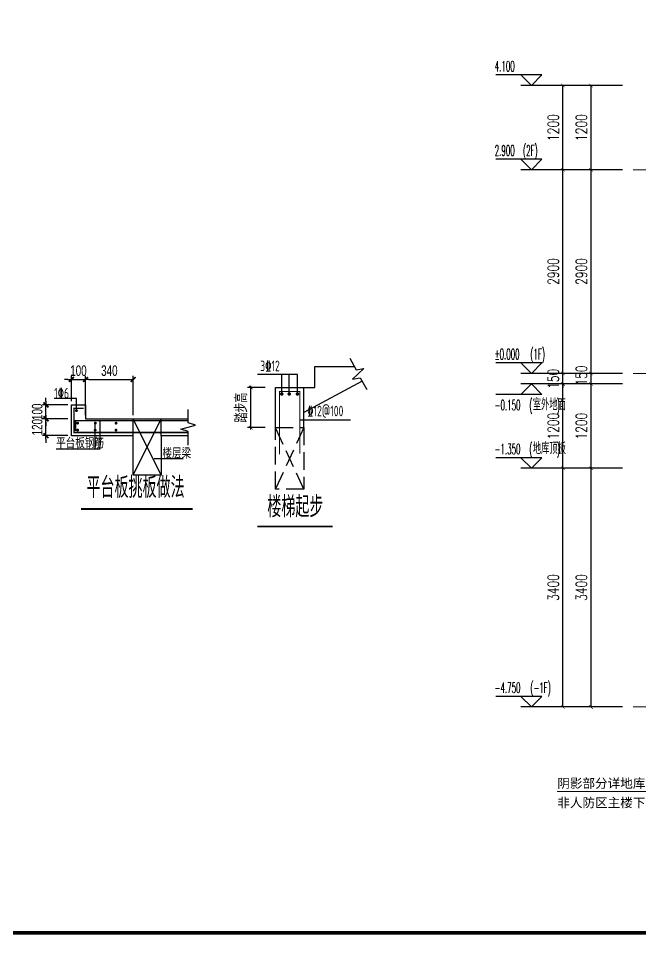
# Model space of a CAD drawing. Extents: x -812054 to 22247, y -644080 to 1003627.
# Drawn here: x -150251 to -141389, y -155995 to -142946 of the extents above; entities that cross this region are included whole.
import ezdxf
from ezdxf.enums import TextEntityAlignment as Align

# ---------------------------------------------------------------- set-up
doc = ezdxf.new("R2010")
doc.units = 0
doc.header["$LTSCALE"] = 1000
doc.linetypes.add('DASH', pattern=[0.35, 0.25, -0.1])
doc.linetypes.add('DOTE', pattern=[2.42, 2, -0.2, 0.02, -0.2])
doc.layers.get('0').update_dxf_attribs({"linetype": 'CONTINUOUS'})
doc.layers.get('DEFPOINTS').update_dxf_attribs({"linetype": 'CONTINUOUS'})
for name, color, linetype in [('-TK', 7, 'CONTINUOUS'), ('DIM', 2, 'CONTINUOUS'), ('DIM_ELEV', 3, 'CONTINUOUS'), ('FSK_DIM', 3, 'CONTINUOUS'), ('NUM', 7, 'CONTINUOUS'), ('PUB_DIM', 3, 'CONTINUOUS'), ('PUB_TEXT', 2, 'CONTINUOUS'), ('REIN', 6, 'CONTINUOUS'), ('S_E_STAIR', 4, 'CONTINUOUS'), ('TEXT', 2, 'CONTINUOUS'), ('THIN', 7, 'CONTINUOUS'), ('WALL', 5, 'CONTINUOUS'), ('大样详图_文字', 60, 'CONTINUOUS'), ('结构大样', 132, 'CONTINUOUS')]:
    doc.layers.add(name, color=color, linetype=linetype)
doc.layers.add('DOTE', color=19, linetype='DOTE', lineweight=9)
doc.layers.add('HS-A-轮廓线-地下室', color=3, linetype='DASH', lineweight=18)
doc.styles.add('_TCH_DIM', font='SIMPLEX.shx', dxfattribs={"width": 0.7, "bigfont": 'GBCBIG.shx'})
doc.styles.add('_TCH_DIM_T3', font='SIMPLEX', dxfattribs={"width": 0.705882, "bigfont": 'GBCBIG'})
doc.styles.add('BW_Dim', font='Bweng.shx', dxfattribs={"width": 0.7, "bigfont": 'hztxt.shx'})
doc.styles.add('TSSD_DIMENSION', font='Tssdeng.shx', dxfattribs={"width": 0.7, "bigfont": 'tssdchn.shx'})
doc.styles.add('TSSD_Norm', font='Tssdeng.shx', dxfattribs={"bigfont": 'tssdchn.shx'})
doc.styles.add('TSSD_REIN', font='tssdeng.shx', dxfattribs={"width": 0.7, "height": 300, "bigfont": 'tssdchn.shx'})
doc.styles.add('黑体', font='simhei.ttf')
doc.dimstyles.new('_TCH_ARCH&&50', dxfattribs={"dimtxt": 157.5, "dimasz": 50, "dimexe": 125, "dimexo": 150, "dimgap": 58.75, "dimtad": 1, "dimdec": 0, "dimzin": 0, "dimdsep": 46, "dimtxsty": '_TCH_DIM_T3', "dimblk": 'ARCHTICK', "dimcen": 0.09, "dimclrt": 7, "dimazin": 0, "dimtfac": 1, "dimtdec": 0, "dimtix": 1, "dimtmove": 2, "dimatfit": 3, "dimldrblk": 'ARCHTICK', "dimfxl": 1, "dimtolj": 1, "dimtzin": 0, "dimarcsym": 0})
doc.dimstyles.new('Cyz_25_50', dxfattribs={"dimtxt": 150, "dimasz": 50, "dimexe": 50, "dimexo": 50, "dimgap": 50, "dimtad": 1, "dimdec": 0, "dimlfac": 0.5, "dimzin": 0, "dimdsep": 46, "dimtxsty": 'BW_Dim', "dimblk": '_bwk', "dimcen": 0, "dimclrt": 7, "dimadec": 0, "dimazin": 0, "dimtfac": 1, "dimtdec": 0, "dimtix": 1, "dimtmove": 2, "dimatfit": 0, "dimfxl": 1, "dimtolj": 1, "dimtzin": 0, "dimarcsym": 0})
doc.dimstyles.new('TSSD_50_50', dxfattribs={"dimtxt": 175, "dimasz": 50, "dimexe": 50, "dimexo": 150, "dimgap": 50, "dimtad": 1, "dimdec": 0, "dimzin": 0, "dimdsep": 46, "dimtxsty": 'TSSD_DIMENSION', "dimblk": 'ARCHTICK', "dimcen": 0, "dimdle": 25, "dimclrt": 7, "dimadec": 0, "dimazin": 0, "dimtfac": 1, "dimtdec": 0, "dimtix": 1, "dimtmove": 2, "dimatfit": 3, "dimfxl": 1, "dimtolj": 1, "dimtzin": 0, "dimarcsym": 0})

# ---------------------------------------------------------------- blocks, each defined once
blk = doc.blocks.new('_ArchTick')
at = {"color": 0, "linetype": 'ByBlock', "const_width": 0.15}
blk.add_lwpolyline([(-0.5, -0.5), (0.5, 0.5)], dxfattribs=at)
blk = doc.blocks.new('*D1109')
at = {"layer": 'DEFPOINTS', "color": 0, "transparency": 16777216}
for p in [(-142096, -149353), (-141496, -149353), (-141496, -152753)]:
    blk.add_point(p, dxfattribs=at)
at = {"layer": 'PUB_DIM', "color": 0, "lineweight": -2, "transparency": 16777216}
for p, q in [((-141646, -149353), (-142221, -149353)), ((-142096, -152753), (-142096, -149353)), ((-141646, -152753), (-142221, -152753))]:
    blk.add_line(p, q, dxfattribs=at)
at = {"layer": 'PUB_DIM', "color": 0, "lineweight": -2, "transparency": 16777216, "xscale": 50, "yscale": 50, "zscale": 50}
for p, rotation in [((-142096, -149353), 90), ((-142096, -152753), 270)]:
    blk.add_blockref('_ArchTick', p, dxfattribs=dict(at, rotation=rotation))
at = {"layer": 'PUB_DIM', "color": 7, "transparency": 16777216, "insert": (-142233, -151053), "char_height": 157.5, "attachment_point": 5, "rotation": 90, "style": '_TCH_DIM_T3'}
blk.add_mtext('\\A1;3400', dxfattribs=at)
blk = doc.blocks.new('*D1110')
at = {"layer": 'DEFPOINTS', "color": 0, "transparency": 16777216}
for p in [(-142096, -148153), (-141496, -148153), (-141496, -149353)]:
    blk.add_point(p, dxfattribs=at)
at = {"layer": 'PUB_DIM', "color": 0, "lineweight": -2, "transparency": 16777216}
for p, q in [((-141646, -148153), (-142221, -148153)), ((-142096, -149353), (-142096, -148153)), ((-141646, -149353), (-142221, -149353))]:
    blk.add_line(p, q, dxfattribs=at)
at = {"layer": 'PUB_DIM', "color": 0, "lineweight": -2, "transparency": 16777216, "xscale": 50, "yscale": 50, "zscale": 50}
for p, rotation in [((-142096, -148153), 90), ((-142096, -149353), 270)]:
    blk.add_blockref('_ArchTick', p, dxfattribs=dict(at, rotation=rotation))
at = {"layer": 'PUB_DIM', "color": 7, "transparency": 16777216, "insert": (-142233, -148753), "char_height": 157.5, "attachment_point": 5, "rotation": 90, "style": '_TCH_DIM_T3'}
blk.add_mtext('\\A1;1200', dxfattribs=at)
blk = doc.blocks.new('*D1111')
at = {"layer": 'DEFPOINTS', "color": 0, "transparency": 16777216}
for p in [(-142096, -148003), (-141496, -148003), (-141496, -148153)]:
    blk.add_point(p, dxfattribs=at)
at = {"layer": 'PUB_DIM', "color": 0, "lineweight": -2, "transparency": 16777216}
for p, q in [((-141646, -148003), (-142221, -148003)), ((-142096, -148153), (-142096, -148003)), ((-141646, -148153), (-142221, -148153))]:
    blk.add_line(p, q, dxfattribs=at)
at = {"layer": 'PUB_DIM', "color": 0, "lineweight": -2, "transparency": 16777216, "xscale": 50, "yscale": 50, "zscale": 50}
for p, rotation in [((-142096, -148003), 90), ((-142096, -148153), 270)]:
    blk.add_blockref('_ArchTick', p, dxfattribs=dict(at, rotation=rotation))
at = {"layer": 'PUB_DIM', "color": 7, "transparency": 16777216, "insert": (-142233, -148031), "char_height": 157.5, "attachment_point": 5, "rotation": 90, "style": '_TCH_DIM_T3'}
blk.add_mtext('\\A1;150', dxfattribs=at)
blk = doc.blocks.new('*D1112')
at = {"layer": 'DEFPOINTS', "color": 0, "transparency": 16777216}
for p in [(-142096, -145103), (-141496, -145103), (-141496, -148003)]:
    blk.add_point(p, dxfattribs=at)
at = {"layer": 'PUB_DIM', "color": 0, "lineweight": -2, "transparency": 16777216}
for p, q in [((-141646, -145103), (-142221, -145103)), ((-142096, -148003), (-142096, -145103)), ((-141646, -148003), (-142221, -148003))]:
    blk.add_line(p, q, dxfattribs=at)
at = {"layer": 'PUB_DIM', "color": 0, "lineweight": -2, "transparency": 16777216, "xscale": 50, "yscale": 50, "zscale": 50}
for p, rotation in [((-142096, -145103), 90), ((-142096, -148003), 270)]:
    blk.add_blockref('_ArchTick', p, dxfattribs=dict(at, rotation=rotation))
at = {"layer": 'PUB_DIM', "color": 7, "transparency": 16777216, "insert": (-142233, -146553), "char_height": 157.5, "attachment_point": 5, "rotation": 90, "style": '_TCH_DIM_T3'}
blk.add_mtext('\\A1;2900', dxfattribs=at)
blk = doc.blocks.new('*D1113')
at = {"layer": 'DEFPOINTS', "color": 0, "transparency": 16777216}
for p in [(-142096, -143903), (-141496, -143903), (-141496, -145103)]:
    blk.add_point(p, dxfattribs=at)
at = {"layer": 'PUB_DIM', "color": 0, "lineweight": -2, "transparency": 16777216}
for p, q in [((-141646, -143903), (-142221, -143903)), ((-142096, -145103), (-142096, -143903)), ((-141646, -145103), (-142221, -145103))]:
    blk.add_line(p, q, dxfattribs=at)
at = {"layer": 'PUB_DIM', "color": 0, "lineweight": -2, "transparency": 16777216, "xscale": 50, "yscale": 50, "zscale": 50}
for p, rotation in [((-142096, -143903), 90), ((-142096, -145103), 270)]:
    blk.add_blockref('_ArchTick', p, dxfattribs=dict(at, rotation=rotation))
at = {"layer": 'PUB_DIM', "color": 7, "transparency": 16777216, "insert": (-142233, -144503), "char_height": 157.5, "attachment_point": 5, "rotation": 90, "style": '_TCH_DIM_T3'}
blk.add_mtext('\\A1;1200', dxfattribs=at)
blk = doc.blocks.new('*D1114')
at = {"layer": 'DEFPOINTS', "color": 0, "transparency": 16777216}
for p in [(-142496, -149353), (-141496, -149353), (-141496, -152753)]:
    blk.add_point(p, dxfattribs=at)
at = {"layer": 'PUB_DIM', "color": 0, "lineweight": -2, "transparency": 16777216}
for p, q in [((-141646, -149353), (-142621, -149353)), ((-142496, -152753), (-142496, -149353)), ((-141646, -152753), (-142621, -152753))]:
    blk.add_line(p, q, dxfattribs=at)
at = {"layer": 'PUB_DIM', "color": 0, "lineweight": -2, "transparency": 16777216, "xscale": 50, "yscale": 50, "zscale": 50}
for p, rotation in [((-142496, -149353), 90), ((-142496, -152753), 270)]:
    blk.add_blockref('_ArchTick', p, dxfattribs=dict(at, rotation=rotation))
at = {"layer": 'PUB_DIM', "color": 7, "transparency": 16777216, "insert": (-142633, -151053), "char_height": 157.5, "attachment_point": 5, "rotation": 90, "style": '_TCH_DIM_T3'}
blk.add_mtext('\\A1;3400', dxfattribs=at)
blk = doc.blocks.new('*D1115')
at = {"layer": 'DEFPOINTS', "color": 0, "transparency": 16777216}
for p in [(-142496, -148153), (-141496, -148153), (-141496, -149353)]:
    blk.add_point(p, dxfattribs=at)
at = {"layer": 'PUB_DIM', "color": 0, "lineweight": -2, "transparency": 16777216}
for p, q in [((-141646, -148153), (-142621, -148153)), ((-142496, -149353), (-142496, -148153)), ((-141646, -149353), (-142621, -149353))]:
    blk.add_line(p, q, dxfattribs=at)
at = {"layer": 'PUB_DIM', "color": 0, "lineweight": -2, "transparency": 16777216, "xscale": 50, "yscale": 50, "zscale": 50}
for p, rotation in [((-142496, -148153), 90), ((-142496, -149353), 270)]:
    blk.add_blockref('_ArchTick', p, dxfattribs=dict(at, rotation=rotation))
at = {"layer": 'PUB_DIM', "color": 7, "transparency": 16777216, "insert": (-142633, -148753), "char_height": 157.5, "attachment_point": 5, "rotation": 90, "style": '_TCH_DIM_T3'}
blk.add_mtext('\\A1;1200', dxfattribs=at)
blk = doc.blocks.new('*D1116')
at = {"layer": 'DEFPOINTS', "color": 0, "transparency": 16777216}
for p in [(-142496, -148003), (-141496, -148003), (-141496, -148153)]:
    blk.add_point(p, dxfattribs=at)
at = {"layer": 'PUB_DIM', "color": 0, "lineweight": -2, "transparency": 16777216}
for p, q in [((-142496, -148003), (-142496, -147953)), ((-141646, -148003), (-142621, -148003)), ((-142496, -148153), (-142496, -148003)), ((-141646, -148153), (-142621, -148153)), ((-142496, -148153), (-142496, -148203))]:
    blk.add_line(p, q, dxfattribs=at)
at = {"layer": 'PUB_DIM', "color": 0, "lineweight": -2, "transparency": 16777216, "xscale": 50, "yscale": 50, "zscale": 50}
for p, rotation in [((-142496, -148003), 270), ((-142496, -148153), 90)]:
    blk.add_blockref('_ArchTick', p, dxfattribs=dict(at, rotation=rotation))
at = {"layer": 'PUB_DIM', "color": 7, "transparency": 16777216, "insert": (-142633, -148078), "char_height": 157.5, "attachment_point": 5, "rotation": 90, "style": '_TCH_DIM_T3'}
blk.add_mtext('\\A1;150', dxfattribs=at)
blk = doc.blocks.new('*D1117')
at = {"layer": 'DEFPOINTS', "color": 0, "transparency": 16777216}
for p in [(-142496, -145103), (-141496, -145103), (-141496, -148003)]:
    blk.add_point(p, dxfattribs=at)
at = {"layer": 'PUB_DIM', "color": 0, "lineweight": -2, "transparency": 16777216}
for p, q in [((-141646, -145103), (-142621, -145103)), ((-142496, -148003), (-142496, -145103)), ((-141646, -148003), (-142621, -148003))]:
    blk.add_line(p, q, dxfattribs=at)
at = {"layer": 'PUB_DIM', "color": 0, "lineweight": -2, "transparency": 16777216, "xscale": 50, "yscale": 50, "zscale": 50}
for p, rotation in [((-142496, -145103), 90), ((-142496, -148003), 270)]:
    blk.add_blockref('_ArchTick', p, dxfattribs=dict(at, rotation=rotation))
at = {"layer": 'PUB_DIM', "color": 7, "transparency": 16777216, "insert": (-142633, -146553), "char_height": 157.5, "attachment_point": 5, "rotation": 90, "style": '_TCH_DIM_T3'}
blk.add_mtext('\\A1;2900', dxfattribs=at)
blk = doc.blocks.new('*D1118')
at = {"layer": 'DEFPOINTS', "color": 0, "transparency": 16777216}
for p in [(-142496, -143903), (-141496, -143903), (-141496, -145103)]:
    blk.add_point(p, dxfattribs=at)
at = {"layer": 'PUB_DIM', "color": 0, "lineweight": -2, "transparency": 16777216}
for p, q in [((-141646, -143903), (-142621, -143903)), ((-142496, -145103), (-142496, -143903)), ((-141646, -145103), (-142621, -145103))]:
    blk.add_line(p, q, dxfattribs=at)
at = {"layer": 'PUB_DIM', "color": 0, "lineweight": -2, "transparency": 16777216, "xscale": 50, "yscale": 50, "zscale": 50}
for p, rotation in [((-142496, -143903), 90), ((-142496, -145103), 270)]:
    blk.add_blockref('_ArchTick', p, dxfattribs=dict(at, rotation=rotation))
at = {"layer": 'PUB_DIM', "color": 7, "transparency": 16777216, "insert": (-142633, -144503), "char_height": 157.5, "attachment_point": 5, "rotation": 90, "style": '_TCH_DIM_T3'}
blk.add_mtext('\\A1;1200', dxfattribs=at)
blk = doc.blocks.new('A1')
at = {"const_width": 100}
blk.add_lwpolyline([(2500, 58400), (2500, 1000), (83100, 1000), (83100, 58400)], close=True, dxfattribs=at)
blk = doc.blocks.new('_bwk')
blk.add_line((-1, 0), (0, 0))
at = {"const_width": 0.5}
blk.add_lwpolyline([(-0.7, -0.7), (0.7, 0.7)], dxfattribs=at)
blk = doc.blocks.new('*D1134')
at = {"layer": 'DEFPOINTS', "color": 0, "transparency": 16777216}
for p in [(-149295, -148089), (-149495, -148449), (-149295, -148449)]:
    blk.add_point(p, dxfattribs=at)
at = {"layer": 'FSK_DIM', "color": 0, "lineweight": -2, "transparency": 16777216}
for p, q in [((-149545, -148089), (-149595, -148089)), ((-149495, -148399), (-149495, -148039)), ((-149495, -148089), (-149295, -148089)), ((-149295, -148399), (-149295, -148039)), ((-149245, -148089), (-149195, -148089))]:
    blk.add_line(p, q, dxfattribs=at)
at = {"layer": 'FSK_DIM', "color": 0, "lineweight": -2, "transparency": 16777216, "xscale": 50, "yscale": 50, "zscale": 50}
blk.add_blockref('_bwk', (-149495, -148089), dxfattribs=at)
at = {"layer": 'FSK_DIM', "color": 0, "lineweight": -2, "transparency": 16777216, "xscale": 50, "yscale": 50, "zscale": 50, "rotation": 180}
blk.add_blockref('_bwk', (-149295, -148089), dxfattribs=at)
at = {"layer": 'FSK_DIM', "color": 7, "transparency": 16777216, "insert": (-149395, -147964), "char_height": 150, "attachment_point": 5, "style": 'BW_Dim'}
blk.add_mtext('\\A1;100', dxfattribs=at)
blk = doc.blocks.new('*D1135')
at = {"layer": 'DEFPOINTS', "color": 0, "transparency": 16777216}
for p in [(-148615, -148089), (-149295, -148649), (-148615, -148649)]:
    blk.add_point(p, dxfattribs=at)
at = {"layer": 'FSK_DIM', "color": 0, "lineweight": -2, "transparency": 16777216}
for p, q in [((-149295, -148599), (-149295, -148039)), ((-149245, -148089), (-148665, -148089)), ((-148615, -148599), (-148615, -148039))]:
    blk.add_line(p, q, dxfattribs=at)
at = {"layer": 'FSK_DIM', "color": 0, "lineweight": -2, "transparency": 16777216, "xscale": 50, "yscale": 50, "zscale": 50, "rotation": 180}
blk.add_blockref('_bwk', (-149295, -148089), dxfattribs=at)
at = {"layer": 'FSK_DIM', "color": 0, "lineweight": -2, "transparency": 16777216, "xscale": 50, "yscale": 50, "zscale": 50}
blk.add_blockref('_bwk', (-148615, -148089), dxfattribs=at)
at = {"layer": 'FSK_DIM', "color": 7, "transparency": 16777216, "insert": (-148955, -147964), "char_height": 150, "attachment_point": 5, "style": 'BW_Dim'}
blk.add_mtext('\\A1;340', dxfattribs=at)
blk = doc.blocks.new('*D1136')
at = {"layer": 'DEFPOINTS', "color": 0, "transparency": 16777216}
for p in [(-149857, -148649), (-149495, -148649), (-149495, -148889)]:
    blk.add_point(p, dxfattribs=at)
at = {"layer": 'FSK_DIM', "color": 0, "lineweight": -2, "transparency": 16777216}
for p, q in [((-149857, -148599), (-149857, -148549)), ((-149545, -148649), (-149907, -148649)), ((-149857, -148889), (-149857, -148649)), ((-149545, -148889), (-149907, -148889)), ((-149857, -148939), (-149857, -148989))]:
    blk.add_line(p, q, dxfattribs=at)
at = {"layer": 'FSK_DIM', "color": 0, "lineweight": -2, "transparency": 16777216, "xscale": 50, "yscale": 50, "zscale": 50}
for p, rotation in [((-149857, -148649), 270), ((-149857, -148889), 90)]:
    blk.add_blockref('_bwk', p, dxfattribs=dict(at, rotation=rotation))
at = {"layer": 'FSK_DIM', "color": 7, "transparency": 16777216, "insert": (-149982, -148769), "char_height": 150, "attachment_point": 5, "rotation": 90, "style": 'BW_Dim'}
blk.add_mtext('\\A1;120', dxfattribs=at)
blk = doc.blocks.new('*D1137')
at = {"layer": 'DEFPOINTS', "color": 0, "transparency": 16777216}
for p in [(-149857, -148449), (-149495, -148449), (-149495, -148649)]:
    blk.add_point(p, dxfattribs=at)
at = {"layer": 'FSK_DIM', "color": 0, "lineweight": -2, "transparency": 16777216}
for p, q in [((-149857, -148399), (-149857, -148349)), ((-149545, -148449), (-149907, -148449)), ((-149857, -148649), (-149857, -148449)), ((-149545, -148649), (-149907, -148649)), ((-149857, -148699), (-149857, -148749))]:
    blk.add_line(p, q, dxfattribs=at)
at = {"layer": 'FSK_DIM', "color": 0, "lineweight": -2, "transparency": 16777216, "xscale": 50, "yscale": 50, "zscale": 50}
for p, rotation in [((-149857, -148449), 270), ((-149857, -148649), 90)]:
    blk.add_blockref('_bwk', p, dxfattribs=dict(at, rotation=rotation))
at = {"layer": 'FSK_DIM', "color": 7, "transparency": 16777216, "insert": (-149982, -148549), "char_height": 150, "attachment_point": 5, "rotation": 90, "style": 'BW_Dim'}
blk.add_mtext('\\A1;100', dxfattribs=at)
blk = doc.blocks.new('*D1138')
at = {"layer": 'DEFPOINTS', "color": 0, "transparency": 16777216}
for p in [(-146940, -148203), (-146588, -148203), (-146588, -148775)]:
    blk.add_point(p, dxfattribs=at)
at = {"layer": 'DIM', "color": 0, "lineweight": -2, "transparency": 16777216}
for p, q in [((-146738, -148203), (-146990, -148203)), ((-146940, -148800), (-146940, -148178)), ((-146738, -148775), (-146990, -148775))]:
    blk.add_line(p, q, dxfattribs=at)
at = {"layer": 'DIM', "color": 0, "lineweight": -2, "transparency": 16777216, "xscale": 50, "yscale": 50, "zscale": 50}
for p, rotation in [((-146940, -148203), 90), ((-146940, -148775), 270)]:
    blk.add_blockref('_ArchTick', p, dxfattribs=dict(at, rotation=rotation))
at = {"layer": 'DIM', "color": 7, "transparency": 16777216, "insert": (-147078, -148489), "char_height": 175, "attachment_point": 5, "rotation": 90, "style": 'TSSD_DIMENSION'}
blk.add_mtext('\\A1;踏步高', dxfattribs=at)

msp = doc.modelspace()

# ---------------------------------------------------------------- linework, layer by layer
at = {"layer": 'DIM_ELEV'}
for p, q in [((-142795.72, -143752.69), (-143451.72, -143752.69)), ((-142945.72, -143902.69), (-143095.72, -143752.69)), ((-142945.72, -143902.69), (-142795.72, -143752.69)), ((-142095.72, -143902.69), (-143095.72, -143902.69)), ((-142795.72, -144952.73), (-143451.72, -144952.73)), ((-142945.72, -145102.73), (-143095.72, -144952.73)), ((-142945.72, -145102.73), (-142795.72, -144952.73)), ((-142095.72, -145102.73), (-143095.72, -145102.73)), ((-142795.72, -147852.73), (-143451.72, -147852.73)), ((-142945.72, -148002.73), (-143095.72, -147852.73)), ((-142945.72, -148002.73), (-142795.72, -147852.73)), ((-142095.72, -148002.73), (-143095.72, -148002.73)), ((-142945.72, -148153.2), (-143095.72, -148303.2)), ((-142095.72, -148153.2), (-143095.72, -148153.2)), ((-142945.72, -148153.2), (-142795.72, -148303.2)), ((-142795.72, -148303.2), (-143451.72, -148303.2)), ((-142795.72, -149202.73), (-143451.72, -149202.73)), ((-142945.72, -149352.73), (-143095.72, -149202.73)), ((-142945.72, -149352.73), (-142795.72, -149202.73)), ((-142095.72, -149352.73), (-143095.72, -149352.73)), ((-142795.72, -152602.73), (-143451.72, -152602.73)), ((-142945.72, -152752.73), (-143095.72, -152602.73)), ((-142945.72, -152752.73), (-142795.72, -152602.73)), ((-142095.72, -152752.73), (-143095.72, -152752.73))]:
    msp.add_line(p, q, dxfattribs=at)
at = {"layer": 'DOTE', "linetype": 'DOTE'}
for p, q in [((-125768.93, -145102.73), (-141495.72, -145102.73)), ((-125768.93, -148002.73), (-141495.72, -148002.73)), ((-125768.93, -152752.73), (-141495.72, -152752.73))]:
    msp.add_line(p, q, dxfattribs=at)
at = {"layer": 'HS-A-轮廓线-地下室', "color": 4, "linetype": 'ByBlock'}
msp.add_line((-140405.72, -153955.82), (-142576.52, -153955.82), dxfattribs=at)
at = {"layer": 'NUM', "color": 7, "const_width": 25}
for points in [[(-149360.63, -149933.8), (-147766.57, -149933.8)], [(-146846.59, -150183.99), (-145773.53, -150183.99)]]:
    msp.add_lwpolyline(points, dxfattribs=at)
at = {"layer": 'REIN'}
for points, const_width in [([(-146533.85, -149155.48), (-146533.85, -148260.19), (-146242.57, -148260.19), (-146242.57, -149144.98)], 15), ([(-149320.49, -148499.72), (-149457.97, -148499.72), (-149457.97, -148844.23), (-147833.24, -148844.23)], 20), ([(-149436.75, -148823.59), (-149436.75, -148676.77), (-147833.24, -148676.77)], 20)]:
    msp.add_lwpolyline(points, dxfattribs=dict(at, const_width=const_width))
for points, const_width in [([(-146512.2, -148295.67, 1), (-146487.2, -148295.67, 1)], 25), ([(-146406.44, -148295.67, 1), (-146381.44, -148295.67, 1)], 25), ([(-146289.27, -148295.67, 1), (-146264.27, -148295.67, 1)], 25), ([(-149433.28, -148533.67, 1), (-149413.28, -148533.67, 1)], 20), ([(-149415.23, -148711, 1), (-149395.23, -148711, 1)], 20), ([(-149165.33, -148711, 1), (-149145.33, -148711, 1)], 20), ([(-148868.78, -148711, 1), (-148848.78, -148711, 1)], 20), ([(-149416.51, -148810.13, 1), (-149396.51, -148810.13, 1)], 20), ([(-149166.62, -148810.13, 1), (-149146.62, -148810.13, 1)], 20), ([(-148870.07, -148810.13, 1), (-148850.07, -148810.13, 1)], 20)]:
    msp.add_lwpolyline(points, format="xyb", close=True, dxfattribs=dict(at, const_width=const_width))
at = {"layer": 'S_E_STAIR', "color": 2}
for p, q in [((-146027.64, -148202.8), (-146027.64, -147902.8)), ((-146027.64, -147902.8), (-145467.64, -147902.8)), ((-146587.64, -148775.07), (-146587.64, -148202.8)), ((-146587.64, -148202.8), (-146027.64, -148202.8)), ((-145354.31, -148114.36), (-146187.64, -148560.79)), ((-146187.64, -148775.07), (-146187.64, -148202.8))]:
    msp.add_line(p, q, dxfattribs=at)
at = {"layer": 'TEXT'}
for p, q in [((-146499.7, -148295.67), (-146499.7, -148020.01)), ((-146393.94, -148295.67), (-146393.94, -148020.01))]:
    msp.add_line(p, q, dxfattribs=at)
for points in [[(-146276.77, -148295.67), (-146276.77, -148020.01), (-146845.47, -148020.01)], [(-146242.57, -148664.7), (-145522.21, -148664.7)]]:
    msp.add_lwpolyline(points, dxfattribs=at)
at = {"layer": 'THIN', "lineweight": -2}
msp.add_lwpolyline([(-145531.11, -147784.33), (-145440.44, -147953.58), (-145331.49, -147933.33), (-145490.46, -148083.83), (-145381.51, -148063.58), (-145290.84, -148232.83)], dxfattribs=at)
at = {"layer": 'THIN'}
msp.add_lwpolyline([(-147833.24, -149023.87), (-147833.24, -148831.87), (-147938.84, -148798.27), (-147727.64, -148740.67), (-147833.24, -148707.07), (-147833.24, -148515.07)], dxfattribs=at)
at = {"layer": 'WALL'}
for p, q in [((-148614.98, -149449.47), (-148214.98, -148649.47)), ((-148214.98, -149449.47), (-148614.98, -148649.47)), ((-148614.98, -148889.47), (-148614.98, -148649.47)), ((-148214.98, -148889.47), (-148214.98, -148649.47))]:
    msp.add_line(p, q, dxfattribs=at)
for points in [[(-148614.98, -148889.47), (-149494.98, -148889.47), (-149494.98, -148449.47), (-149294.98, -148449.47), (-149294.98, -148649.47), (-147833.24, -148649.47)], [(-147833.24, -148889.47), (-148214.98, -148889.47), (-148214.98, -149449.47), (-148614.98, -149449.47), (-148614.98, -148889.47)]]:
    msp.add_lwpolyline(points, dxfattribs=at)
at = {"layer": '大样详图_文字', "color": 7}
for p, q in [((-149423.28, -148359.57), (-149740.75, -148359.57)), ((-149423.28, -148533.67), (-149423.28, -148359.57)), ((-149156.62, -149075.68), (-149155.33, -148711)), ((-149087.99, -149075.68), (-149087.99, -148676.77)), ((-149713.76, -149075.68), (-149087.99, -149075.68)), ((-147904.63, -149221.34), (-148317.75, -149221.34))]:
    msp.add_line(p, q, dxfattribs=at)
at = {"layer": '结构大样', "linetype": 'DASH'}
for p, q in [((-146187.64, -149650.07), (-146587.64, -148775.07)), ((-146187.64, -148775.07), (-146587.64, -149650.07))]:
    msp.add_line(p, q, dxfattribs=at)
msp.add_lwpolyline([(-146187.64, -149650.07), (-146587.64, -149650.07), (-146587.64, -148775.07), (-146187.64, -148775.07)], close=True, dxfattribs=at)

# ---------------------------------------------------------------- block references
at = {"layer": '-TK', "xscale": 0.5, "yscale": 0.5, "zscale": 0.5}
msp.add_blockref('A1', (-159676.1, -156470.18), dxfattribs=at)

# ---------------------------------------------------------------- texts
at = {"layer": 'NUM', "color": 1, "style": 'TSSD_Norm', "width": 0.7}
for s, p in [('平台板挑板做法', (-148581.62, -149865.75)), ('楼梯起步', (-146306.29, -150142.45))]:
    msp.add_text(s, height=300, dxfattribs=at).set_placement(p, align=Align.BOTTOM_CENTER)
at = {"layer": 'PUB_TEXT', "style": '_TCH_DIM'}
for s, height, width, p in [('4.100', 148.75, 0.494118, (-143466.72, -143702.64)), ('2.900', 148.75, 0.494118, (-143466.72, -144902.68)), ('(2F)', 148.75, 0.494118, (-143063.62, -144902.68)), ('%%P0.000', 148.75, 0.494118, (-143466.72, -147802.68)), ('(1F)', 148.75, 0.494118, (-142958.97, -147802.68)), ('(', 148.75, 0.494118, (-142975.07, -148528.25)), ('室外地面', 168.794, 0.7, (-142926.07, -148528.25)), (')', 148.75, 0.494118, (-142582.02, -148528.25)), ('-0.150', 148.75, 0.494118, (-143466.72, -148528.25)), ('-1.350', 148.75, 0.494118, (-143466.72, -149152.68)), ('(', 148.75, 0.494118, (-142975.07, -149152.68)), ('地库顶板', 168.794, 0.7, (-142926.07, -149152.68)), (')', 148.75, 0.494118, (-142582.02, -149152.68)), ('-4.750', 148.75, 0.494118, (-143466.72, -152552.68)), ('(-1F)', 148.75, 0.494118, (-142958.97, -152552.68))]:
    msp.add_text(s, height=height, dxfattribs=dict(at, width=width)).set_placement(p)
at = {"layer": 'PUB_TEXT', "linetype": 'ByBlock', "style": '黑体'}
for s, p in [('阴影部分详地库图纸', (-142576.52, -153905.03)), ('非人防区主楼下无覆土', (-142576.52, -154180.87))]:
    msp.add_text(s, height=131.435, dxfattribs=at).set_placement(p)
at = {"layer": 'THIN', "color": 0, "style": 'TSSD_REIN', "width": 0.7}
for s, p in [('3%%13212', (-146806.9, -148015.92)), ('%%13212@100', (-146137.17, -148658.01))]:
    msp.add_text(s, height=150, dxfattribs=at).set_placement(p, align=Align.BOTTOM_LEFT)
at = {"layer": '大样详图_文字', "color": 7, "style": 'TSSD_REIN', "width": 0.7}
for s, p in [('1\x846', (-149740.63, -148358.65)), ('平台板钢筋', (-149713.38, -149068.24)), ('楼层梁', (-148199.85, -149214.57))]:
    msp.add_text(s, height=150, dxfattribs=at).set_placement(p)

# ---------------------------------------------------------------- dimensions: what is measured, and where the dimension line sits
at = {"layer": 'DIM'}
dim = msp.add_linear_dim(base=(-146940.18, -148202.8), p1=(-146587.64, -148775.07), p2=(-146587.64, -148202.8), angle=90, text='踏步高', dimstyle='TSSD_50_50', override={"dimlfac": 0.5}, dxfattribs=at)
dim.commit()
dim.dimension.update_dxf_attribs({"geometry": '*D1138', "text_midpoint": (-147077.68, -148488.94)})
at = {"layer": 'FSK_DIM'}
for base, p1, p2, picture, middle in [((-149294.98, -148089.47), (-149494.98, -148449.47), (-149294.98, -148449.47), '*D1134', (-149394.98, -147964.47)), ((-148614.98, -148089.47), (-149294.98, -148649.47), (-148614.98, -148649.47), '*D1135', (-148954.98, -147964.47))]:
    dim = msp.add_linear_dim(base=base, p1=p1, p2=p2, dimstyle='Cyz_25_50', dxfattribs=at)
    dim.commit()
    dim.dimension.update_dxf_attribs({"geometry": picture, "text_midpoint": middle})
for base, p1, p2, picture, middle in [((-149856.93, -148449.47), (-149494.98, -148649.47), (-149494.98, -148449.47), '*D1137', (-149981.93, -148549.47)), ((-149856.93, -148649.47), (-149494.98, -148889.47), (-149494.98, -148649.47), '*D1136', (-149981.93, -148769.47))]:
    dim = msp.add_linear_dim(base=base, p1=p1, p2=p2, angle=90, dimstyle='Cyz_25_50', dxfattribs=at)
    dim.commit()
    dim.dimension.update_dxf_attribs({"geometry": picture, "text_midpoint": middle})
at = {"layer": 'PUB_DIM'}
for p1, p2, distance, picture, middle in [((-141495.72, -145102.73), (-141495.72, -143902.69), 1000, '*D1118', (-142633.22, -144502.71)), ((-141495.72, -145102.73), (-141495.72, -143902.69), 600, '*D1113', (-142233.22, -144502.71)), ((-141495.72, -148002.73), (-141495.72, -145102.73), 1000, '*D1117', (-142633.22, -146552.73)), ((-141495.72, -148002.73), (-141495.72, -145102.73), 600, '*D1112', (-142233.22, -146552.73)), ((-141495.72, -148153.2), (-141495.72, -148002.73), 1000, '*D1116', (-142633.22, -148077.96)), ((-141495.72, -149352.73), (-141495.72, -148153.2), 1000, '*D1115', (-142633.22, -148752.96)), ((-141495.72, -149352.73), (-141495.72, -148153.2), 600, '*D1110', (-142233.22, -148752.96)), ((-141495.72, -152752.73), (-141495.72, -149352.73), 1000, '*D1114', (-142633.22, -151052.73)), ((-141495.72, -152752.73), (-141495.72, -149352.73), 600, '*D1109', (-142233.22, -151052.73))]:
    dim = msp.add_aligned_dim(p1=p1, p2=p2, distance=distance, dimstyle='_TCH_ARCH&&50', dxfattribs=at)
    dim.commit()
    dim.dimension.update_dxf_attribs({"geometry": picture, "text_midpoint": middle})
dim = msp.add_linear_dim(base=(-142095.72, -148002.73), p1=(-141495.72, -148153.2), p2=(-141495.72, -148002.73), angle=90, dimstyle='_TCH_ARCH&&50', dxfattribs=at)
dim.commit()
dim.dimension.update_dxf_attribs({"geometry": '*D1111', "text_midpoint": (-142233.22, -148031.14), "dimtype": 161})

doc.saveas('drawing.dxf')
